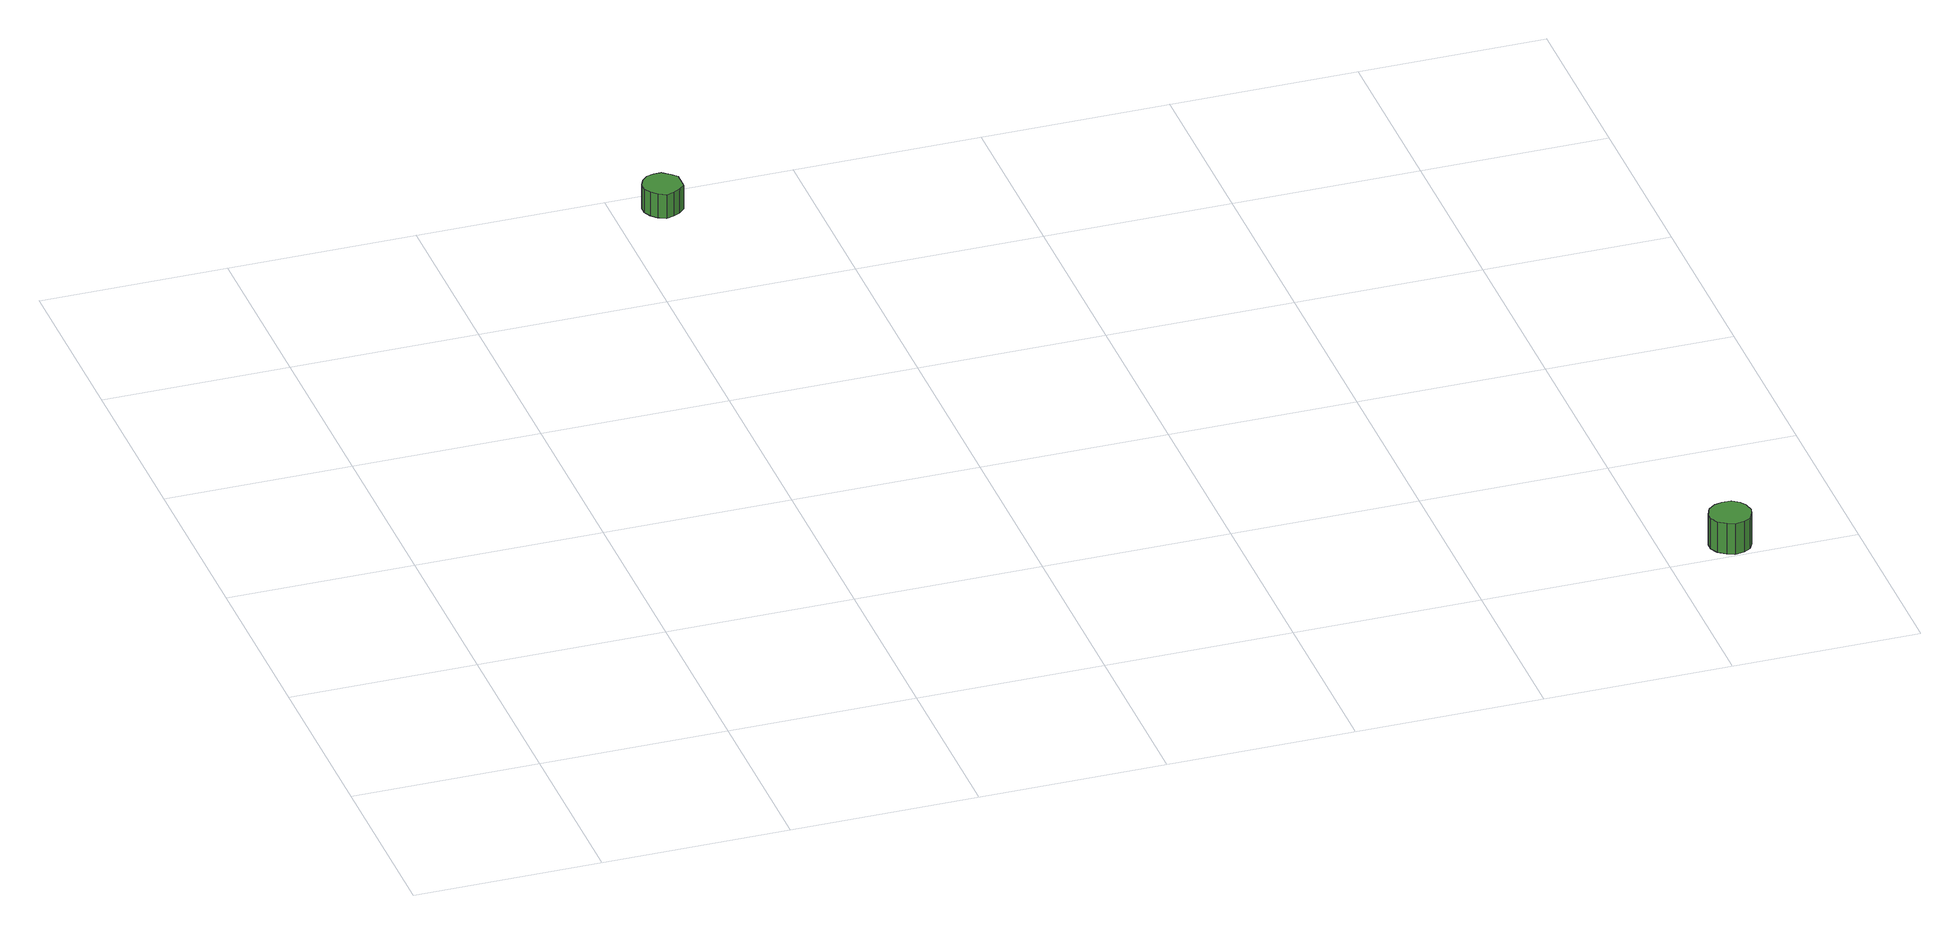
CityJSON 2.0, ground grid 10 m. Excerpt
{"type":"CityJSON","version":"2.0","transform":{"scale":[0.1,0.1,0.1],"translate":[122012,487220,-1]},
"CityObjects":{
"tree1":{"type":"SolitaryVegetationObject","attributes":{"function":"something"}},
"tree2":{"type":"SolitaryVegetationObject","attributes":{"function":"something"},"geometry":[{"type":"MultiSurface","lod":"1","boundaries":[[[0,1,2,3,4,5,6,7,8,9,10,11,12,13,14]],[[15,16,17,18,19,20,21,22,23,24,25,26,27,28,29]],[[0,29,28,1]],[[1,28,27,2]],[[2,27,26,3]],[[3,26,25,4]],[[4,25,24,5]],[[5,24,23,6]],[[6,23,22,7]],[[7,22,21,8]],[[8,21,20,9]],[[9,20,19,10]],[[10,19,18,11]],[[11,18,17,12]],[[12,17,16,13]],[[13,16,15,14]],[[14,15,29,0]]]}]},
"tree3":{"type":"SolitaryVegetationObject","attributes":{"function":"something"},"geometry":[{"type":"MultiSurface","lod":"1","boundaries":[[[30,31,32,33,34,35,36,37,38,39,40,41,42,43,44]],[[45,46,47,48,49,50,51,52,53,54,55,56,57,58,59]],[[30,59,58,31]],[[31,58,57,32]],[[32,57,56,33]],[[33,56,55,34]],[[34,55,54,35]],[[35,54,53,36]],[[36,53,52,37]],[[37,52,51,38]],[[38,51,50,39]],[[39,50,49,40]],[[40,49,48,41]],[[41,48,47,42]],[[42,47,46,43]],[[43,46,45,44]],[[44,45,59,30]]]}]},
"tree4":{"type":"SolitaryVegetationObject","attributes":{"function":"something"}},
"tree5":{"type":"SolitaryVegetationObject","attributes":{"function":"something"}},
"tree6":{"type":"SolitaryVegetationObject","attributes":{"function":"something"}}
},
"vertices":[
[236,487,21],[236,491,21],[233,494,21],[229,497,21],[225,497,21],[221,496,21],[218,493,21],[216,489,21],[216,485,21],[218,481,21],[221,478,21],[225,476,21],[229,477,21],[233,479,21],[236,482,21],[236,482,7],[233,479,7],[229,477,7],[225,476,7],[221,478,7],[218,481,7],[216,485,7],[216,489,7],[218,493,7],[221,496,7],[225,497,7],[229,497,7],[233,494,7],[236,491,7],[236,487,7],
[647,12,25],[646,17,25],[644,20,25],[640,23,25],[635,23,25],[631,22,25],[627,19,25],[625,14,25],[625,10,25],[627,6,25],[631,3,25],[635,1,25],[640,2,25],[644,4,25],[646,8,25],[646,8,7],[644,4,7],[640,2,7],[635,1,7],[631,3,7],[627,6,7],[625,10,7],[625,14,7],[627,19,7],[631,22,7],[635,23,7],[640,23,7],[644,20,7],[646,17,7],[647,12,7]
]}
